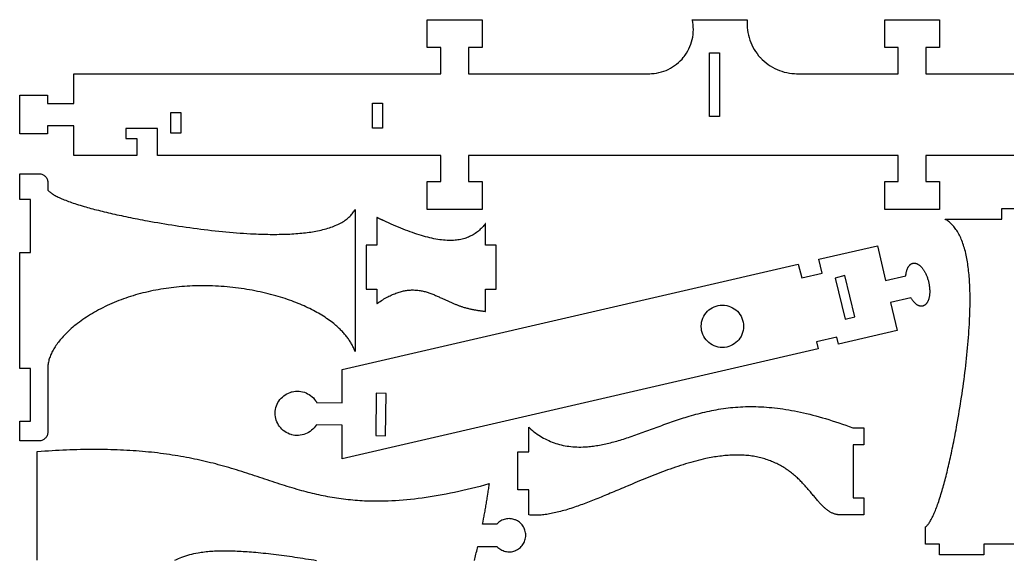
# Model space of a CAD drawing. Extents: x 0 to 297, y 0 to 198.
# Drawn here: x 0 to 183.1, y 97.8 to 198 of the extents above; entities that cross this region are included whole.
import ezdxf

# ---------------------------------------------------------------- set-up
doc = ezdxf.new("R2010")
doc.units = 0
doc.layers.get('0').update_dxf_attribs({"linetype": 'CONTINUOUS'})

msp = doc.modelspace()

# ---------------------------------------------------------------- linework, layer by layer
at = {"color": 0}
for points in [[(210.15, 172.85), (168.007, 172.85), (168.007, 168), (170.507, 168), (170.507, 162.85), (160.357, 162.85), (160.357, 168), (162.857, 168), (162.857, 172.85), (83.2043, 172.85), (83.2043, 168), (85.7043, 168), (85.7043, 162.85), (75.5543, 162.85), (75.5543, 168), (78.0543, 168), (78.0543, 172.85), (25.5486, 172.85), (25.5486, 177.85), (19.6986, 177.85), (19.6986, 176), (21.6986, 176), (21.6986, 172.85), (10, 172.85), (10, 178.35), (5.15001, 178.35), (5.15001, 176.85), (0, 176.85), (0, 184), (5.15001, 184), (5.15001, 182.5), (10, 182.5), (10, 188), (78.0543, 188), (78.0543, 192.85), (75.5543, 192.85), (75.5543, 198), (85.7043, 198), (85.7043, 192.85), (83.2043, 192.85), (83.2043, 188), (116.8, 188), (117.149, 188.014), (117.611, 188.053), (118.067, 188.117), (118.517, 188.207), (118.96, 188.322), (119.395, 188.461), (119.821, 188.624), (120.238, 188.808), (120.642, 189.018), (121.036, 189.249), (121.417, 189.501), (121.782, 189.775), (122.135, 190.071), (122.47, 190.386), (122.789, 190.721), (123.018, 190.986), (123.09, 191.076), (123.163, 191.167), (123.371, 191.449), (123.629, 191.832), (123.864, 192.229), (124.075, 192.636), (124.263, 193.054), (124.427, 193.481), (124.565, 193.915), (124.681, 194.356), (124.771, 194.803), (124.838, 195.254), (124.878, 195.708), (124.893, 196.165), (124.882, 196.625), (124.846, 197.085), (124.783, 197.543), (124.721, 197.886), (124.695, 198), (134.87, 198), (134.86, 197.879), (134.845, 197.517), (134.845, 197.036), (134.87, 196.557), (134.918, 196.082), (134.992, 195.611), (135.089, 195.146), (135.211, 194.686), (135.354, 194.233), (135.522, 193.79), (135.711, 193.354), (135.924, 192.928), (136.158, 192.514), (136.414, 192.11), (136.692, 191.719), (136.989, 191.342), (137.227, 191.067), (137.308, 190.978), (137.39, 190.889), (137.646, 190.632), (137.999, 190.304), (138.368, 189.999), (138.75, 189.711), (139.146, 189.446), (139.553, 189.201), (139.972, 188.978), (140.403, 188.776), (140.843, 188.599), (141.293, 188.442), (141.747, 188.308), (142.211, 188.199), (142.682, 188.112), (143.157, 188.05), (143.636, 188.013), (144, 188), (162.857, 188), (162.857, 192.85), (160.357, 192.85), (160.357, 198), (170.507, 198), (170.507, 198), (170.507, 192.85), (168.007, 192.85), (168.007, 188), (210.15, 188)], [(201.846, 100.813), (178.732, 100.813), (178.732, 98.8125), (170.532, 98.8125), (170.532, 100.813), (167.915, 100.813), (167.915, 103.962), (167.917, 103.962), (167.918, 103.962), (167.919, 103.966), (167.921, 103.966), (167.924, 103.967), (167.924, 103.968), (167.925, 103.968), (167.926, 103.969), (167.928, 103.971), (167.929, 103.973), (167.931, 103.973), (167.931, 103.973), (167.933, 103.974), (167.935, 103.974), (167.935, 103.977), (167.938, 103.977), (167.938, 103.979), (167.939, 103.979), (167.94, 103.98), (167.942, 103.982), (167.943, 103.983), (167.944, 103.983), (167.944, 103.984), (167.947, 103.987), (167.949, 103.987), (167.953, 103.991), (167.953, 103.991), (168.042, 104.065), (168.131, 104.148), (168.221, 104.242), (168.313, 104.346), (168.403, 104.458), (168.496, 104.58), (168.589, 104.712), (168.685, 104.854), (168.779, 105.005), (168.874, 105.167), (168.971, 105.337), (169.068, 105.517), (169.167, 105.707), (169.264, 105.906), (169.362, 106.113), (169.462, 106.332), (169.563, 106.559), (169.664, 106.797), (169.765, 107.043), (169.867, 107.299), (169.969, 107.565), (170.072, 107.841), (170.175, 108.123), (170.279, 108.418), (170.383, 108.721), (170.487, 109.033), (170.592, 109.354), (170.696, 109.687), (170.801, 110.027), (170.907, 110.377), (171.013, 110.734), (171.101, 111.046), (171.192, 111.363), (171.282, 111.687), (171.372, 112.017), (171.462, 112.352), (171.553, 112.694), (171.643, 113.043), (171.735, 113.398), (171.824, 113.758), (171.915, 114.123), (172.006, 114.495), (172.096, 114.873), (172.186, 115.254), (172.276, 115.642), (172.367, 116.034), (172.456, 116.432), (172.546, 116.835), (172.635, 117.243), (172.724, 117.656), (172.813, 118.072), (172.901, 118.493), (172.99, 118.919), (173.078, 119.348), (173.165, 119.783), (173.251, 120.222), (173.337, 120.663), (173.424, 121.112), (173.51, 121.562), (173.594, 122.016), (173.679, 122.472), (173.763, 122.932), (173.874, 123.555), (173.983, 124.181), (174.092, 124.812), (174.197, 125.447), (174.303, 126.087), (174.406, 126.729), (174.506, 127.374), (174.606, 128.024), (174.703, 128.675), (174.797, 129.328), (174.89, 129.982), (174.981, 130.638), (175.069, 131.293), (175.154, 131.951), (175.237, 132.607), (175.317, 133.263), (175.394, 133.918), (175.468, 134.572), (175.539, 135.226), (175.607, 135.877), (175.672, 136.524), (175.733, 137.17), (175.792, 137.813), (175.846, 138.452), (175.897, 139.086), (175.944, 139.717), (175.987, 140.343), (176.026, 140.964), (176.063, 141.579), (176.093, 142.189), (176.114, 142.639), (176.132, 143.083), (176.149, 143.525), (176.161, 143.962), (176.172, 144.397), (176.181, 144.826), (176.186, 145.253), (176.189, 145.674), (176.19, 146.092), (176.188, 146.504), (176.185, 146.913), (176.178, 147.317), (176.168, 147.717), (176.156, 148.111), (176.142, 148.501), (176.124, 148.886), (176.104, 149.267), (176.081, 149.642), (176.056, 150.011), (176.028, 150.376), (175.997, 150.736), (175.962, 151.09), (175.928, 151.44), (175.888, 151.783), (175.846, 152.121), (175.801, 152.453), (175.754, 152.781), (175.704, 153.1), (175.65, 153.415), (175.594, 153.725), (175.535, 154.028), (175.465, 154.364), (175.392, 154.694), (175.313, 155.017), (175.231, 155.331), (175.146, 155.638), (175.058, 155.936), (174.965, 156.228), (174.869, 156.511), (174.769, 156.788), (174.667, 157.056), (174.56, 157.317), (174.45, 157.569), (174.336, 157.815), (174.219, 158.053), (174.099, 158.283), (173.974, 158.507), (173.844, 158.721), (173.714, 158.929), (173.579, 159.129), (173.44, 159.321), (173.299, 159.506), (173.153, 159.683), (173.004, 159.853), (172.851, 160.015), (172.694, 160.169), (172.536, 160.317), (172.374, 160.456), (172.207, 160.587), (172.038, 160.711), (171.864, 160.828), (171.686, 160.943), (171.682, 160.946), (171.679, 160.947), (171.675, 160.95), (171.672, 160.953), (171.664, 160.957), (171.661, 160.96), (171.657, 160.961), (171.654, 160.964), (171.65, 160.967), (171.647, 160.968), (171.643, 160.971), (171.64, 160.974), (171.632, 160.978), (171.629, 160.981), (171.625, 160.982), (171.622, 160.985), (171.618, 160.987), (171.615, 160.989), (171.611, 160.992), (171.607, 160.994), (171.604, 160.996), (171.6, 160.999), (171.597, 161.001), (171.593, 161.003), (171.59, 161.006), (171.586, 161.008), (171.583, 161.01), (171.579, 161.013), (171.579, 161.013), (182.086, 161.013), (182.086, 163.013), (189.286, 163.013)], [(84.2894, 97.7774), (84.3633, 98.0614), (84.4354, 98.3474), (84.5064, 98.6354), (84.5774, 98.9224), (84.6483, 99.2104), (84.7174, 99.4994), (84.7874, 99.7894), (84.8564, 100.079), (84.9243, 100.371), (88.4664, 100.371), (88.5064, 100.327), (88.6324, 100.203), (88.8094, 100.049), (88.9954, 99.9104), (89.1894, 99.7885), (89.3924, 99.6794), (89.6004, 99.5883), (89.8164, 99.5114), (90.0354, 99.4524), (90.2594, 99.4094), (90.4844, 99.3814), (90.7133, 99.3714), (90.9424, 99.3785), (91.1714, 99.4024), (91.3994, 99.4435), (91.6264, 99.5024), (91.7944, 99.5574), (91.8494, 99.5794), (91.9033, 99.6004), (92.0664, 99.6724), (92.2733, 99.7824), (92.4694, 99.9064), (92.6554, 100.042), (92.8283, 100.192), (92.9894, 100.353), (93.1383, 100.527), (93.2733, 100.709), (93.3954, 100.902), (93.5024, 101.102), (93.5944, 101.311), (93.6704, 101.527), (93.7314, 101.749), (93.7764, 101.977), (93.8024, 102.21), (93.8104, 102.386), (93.8104, 102.504), (93.8024, 102.682), (93.7764, 102.914), (93.7314, 103.142), (93.6704, 103.364), (93.5944, 103.581), (93.5024, 103.789), (93.3954, 103.99), (93.2733, 104.182), (93.1383, 104.365), (92.9894, 104.538), (92.8283, 104.699), (92.6554, 104.849), (92.4694, 104.986), (92.2733, 105.11), (92.0664, 105.218), (91.9033, 105.29), (91.8494, 105.313), (91.7944, 105.334), (91.6264, 105.389), (91.3994, 105.449), (91.1714, 105.49), (90.9424, 105.514), (90.7133, 105.521), (90.4844, 105.51), (90.2594, 105.483), (90.0354, 105.44), (89.8164, 105.379), (89.6004, 105.304), (89.3924, 105.211), (89.1894, 105.104), (88.9954, 104.981), (88.8094, 104.842), (88.6324, 104.689), (88.5064, 104.564), (88.4664, 104.521), (85.8144, 104.521), (85.8604, 104.758), (85.9074, 104.996), (85.9994, 105.474), (86.0444, 105.714), (86.0894, 105.954), (86.1344, 106.195), (86.1783, 106.436), (86.2214, 106.678), (86.2644, 106.92), (86.3074, 107.163), (86.3504, 107.406), (86.3943, 107.649), (86.4354, 107.893), (86.5193, 108.383), (86.5594, 108.628), (86.6004, 108.875), (86.6414, 109.121), (86.6804, 109.368), (86.7204, 109.615), (86.7983, 110.113), (86.8374, 110.361), (86.8744, 110.611), (86.9135, 110.861), (86.9504, 111.111), (86.9874, 111.363), (87.0243, 111.614), (87.0604, 111.867), (87.0774, 111.981), (87.0624, 111.977), (87.0594, 111.975), (87.0324, 111.968), (87.0283, 111.968), (86.9733, 111.952), (86.9704, 111.95), (86.9624, 111.949), (86.1464, 111.724), (85.3383, 111.508), (84.5344, 111.299), (83.7374, 111.099), (82.9454, 110.907), (82.1594, 110.724), (81.3783, 110.547), (80.6054, 110.381), (79.8354, 110.221), (79.0733, 110.07), (78.3164, 109.927), (77.5644, 109.792), (76.8204, 109.664), (76.0804, 109.546), (75.3464, 109.435), (74.6193, 109.332), (73.8964, 109.239), (73.1803, 109.153), (72.4693, 109.074), (71.7644, 109.004), (71.0643, 108.942), (70.3714, 108.889), (69.6843, 108.843), (69.0014, 108.806), (68.3244, 108.777), (67.6533, 108.756), (66.9893, 108.742), (66.3304, 108.738), (65.6764, 108.74), (65.0283, 108.753), (64.3854, 108.771), (63.9374, 108.789), (63.4924, 108.811), (63.0493, 108.839), (62.6094, 108.868), (62.1714, 108.903), (61.7354, 108.94), (61.3033, 108.982), (60.8733, 109.027), (60.4454, 109.075), (60.0193, 109.128), (59.5953, 109.184), (59.1743, 109.242), (58.7553, 109.304), (58.3383, 109.37), (57.9233, 109.439), (57.5093, 109.511), (57.0983, 109.586), (56.6883, 109.664), (56.2803, 109.745), (55.8743, 109.828), (55.4693, 109.915), (55.0664, 110.004), (54.6643, 110.096), (54.2643, 110.192), (53.8664, 110.289), (53.4693, 110.389), (53.0733, 110.492), (52.6774, 110.596), (52.2843, 110.703), (51.8914, 110.813), (51.4264, 110.946), (50.9624, 111.082), (50.4983, 111.22), (50.0364, 111.36), (49.5743, 111.503), (49.1124, 111.647), (48.6503, 111.793), (48.1893, 111.942), (47.7274, 112.093), (47.2664, 112.242), (46.8043, 112.395), (46.3413, 112.547), (45.8783, 112.7), (45.4133, 112.856), (44.9483, 113.01), (44.4824, 113.165), (44.0153, 113.321), (43.5453, 113.475), (43.0753, 113.631), (42.6024, 113.785), (42.1283, 113.939), (41.6512, 114.093), (41.1733, 114.245), (40.6924, 114.396), (40.2083, 114.546), (39.7224, 114.695), (39.2333, 114.843), (38.7403, 114.986), (38.2453, 115.131), (37.7463, 115.271), (37.2783, 115.403), (36.8063, 115.528), (36.3324, 115.654), (35.8543, 115.778), (35.3733, 115.897), (34.8883, 116.017), (34.4003, 116.133), (33.9093, 116.246), (33.4143, 116.357), (32.9162, 116.465), (32.4143, 116.571), (31.9093, 116.675), (31.4003, 116.775), (30.8883, 116.874), (30.3712, 116.968), (29.8524, 117.061), (29.3283, 117.15), (28.8014, 117.238), (28.2693, 117.321), (27.7343, 117.403), (27.1953, 117.479), (26.6522, 117.553), (26.1053, 117.625), (25.5553, 117.693), (25.0003, 117.758), (24.4403, 117.818), (23.8772, 117.877), (23.3103, 117.932), (22.7383, 117.982), (22.1622, 118.031), (21.5903, 118.074), (21.0143, 118.114), (20.4343, 118.153), (19.8493, 118.185), (19.2613, 118.215), (18.6693, 118.243), (18.0733, 118.267), (17.4722, 118.288), (16.8683, 118.304), (16.2603, 118.318), (15.6474, 118.329), (15.0313, 118.336), (14.4112, 118.34), (13.7863, 118.343), (13.1583, 118.339), (12.5263, 118.334), (11.8898, 118.324), (11.2497, 118.311), (10.6054, 118.296), (9.95725, 118.278), (9.30507, 118.254), (8.64899, 118.229), (7.98887, 118.2), (7.32476, 118.168), (6.65674, 118.133), (5.98475, 118.095), (5.30886, 118.052), (4.62896, 118.008), (3.94504, 117.959), (3.25743, 117.906), (3.18815, 117.9), (3.18815, 97.7964)], [(28.7653, 97.8064), (29.0813, 97.9674), (29.4043, 98.1204), (29.7353, 98.2654), (30.0743, 98.4024), (30.4203, 98.5294), (30.7753, 98.6504), (31.1374, 98.7633), (31.5074, 98.8674), (31.8863, 98.9644), (32.2743, 99.0533), (32.6703, 99.1354), (33.0743, 99.2094), (33.3593, 99.2564), (33.6483, 99.2994), (33.9413, 99.3394), (34.2393, 99.3774), (34.5412, 99.4104), (34.8474, 99.4394), (35.1572, 99.4674), (35.4712, 99.4904), (35.7903, 99.5114), (36.1133, 99.5294), (36.4393, 99.5454), (36.7703, 99.5564), (37.1053, 99.5654), (37.4433, 99.5714), (37.7853, 99.5744), (38.1312, 99.5754), (38.4814, 99.5724), (38.8343, 99.5685), (39.1913, 99.5614), (39.5524, 99.5504), (39.9164, 99.5385), (40.2843, 99.5244), (40.6553, 99.5064), (41.0293, 99.4864), (41.4074, 99.4644), (41.7883, 99.4404), (42.1733, 99.4135), (42.5612, 99.3854), (42.9524, 99.3535), (43.3462, 99.3214), (43.7433, 99.2864), (44.2064, 99.2433), (44.6724, 99.1974), (45.1424, 99.1494), (45.6164, 99.0994), (46.0924, 99.0464), (46.5724, 98.9924), (47.0553, 98.9354), (47.5403, 98.8754), (48.0283, 98.8144), (48.5183, 98.7504), (49.0103, 98.6854), (49.5053, 98.6183), (50.0014, 98.5494), (50.4983, 98.4794), (50.9974, 98.4074), (51.4983, 98.3344), (51.9993, 98.2585), (52.5014, 98.1814), (53.0053, 98.1035), (53.5074, 98.0244), (54.0124, 97.9435), (54.5164, 97.8614), (55.0203, 97.7794)]]:
    msp.add_lwpolyline(points, dxfattribs=at)
for points in [[(127.863, 191.894), (129.714, 191.894), (129.714, 180.044), (127.863, 180.044), (127.863, 191.894)], [(65.4153, 182.526), (67.2653, 182.526), (67.2653, 177.874), (65.4153, 177.874), (65.4153, 182.526)], [(28.0168, 180.824), (29.8672, 180.824), (29.8672, 176.974), (28.0168, 176.974), (28.0168, 180.824)], [(62.1939, 136.513), (62.1875, 136.528), (62.1811, 136.542), (62.1747, 136.556), (62.1683, 136.571), (62.1619, 136.585), (62.1556, 136.599), (62.149, 136.614), (62.1426, 136.628), (62.1363, 136.643), (62.1236, 136.671), (62.1172, 136.686), (62.1108, 136.7), (62.1044, 136.715), (62.0915, 136.743), (62.0854, 136.758), (62.079, 136.772), (62.0726, 136.787), (62.0597, 136.815), (62.0533, 136.83), (62.0469, 136.844), (62.0407, 136.858), (62.0343, 136.873), (62.0279, 136.887), (62.0215, 136.902), (62.0151, 136.916), (62.0087, 136.93), (61.9347, 137.093), (61.8576, 137.256), (61.7776, 137.417), (61.6944, 137.578), (61.6083, 137.738), (61.5192, 137.897), (61.4269, 138.055), (61.3317, 138.213), (61.2333, 138.37), (61.1319, 138.525), (61.0275, 138.68), (60.92, 138.835), (60.8094, 138.989), (60.6958, 139.14), (60.579, 139.293), (60.4593, 139.443), (60.3362, 139.594), (60.2106, 139.743), (60.0815, 139.892), (59.9494, 140.039), (59.8143, 140.186), (59.6761, 140.332), (59.5347, 140.478), (59.3904, 140.622), (59.2429, 140.765), (59.0922, 140.908), (58.9386, 141.05), (58.7818, 141.19), (58.6218, 141.331), (58.4589, 141.471), (58.2154, 141.672), (57.965, 141.872), (57.7079, 142.071), (57.444, 142.267), (57.1736, 142.461), (56.8965, 142.654), (56.6129, 142.844), (56.3226, 143.032), (56.0258, 143.219), (55.7225, 143.403), (55.4126, 143.585), (55.0965, 143.765), (54.774, 143.943), (54.4451, 144.118), (54.11, 144.292), (53.7686, 144.462), (53.4208, 144.631), (53.0669, 144.796), (52.7069, 144.96), (52.3411, 145.119), (51.9688, 145.278), (51.5907, 145.433), (51.2065, 145.586), (50.8165, 145.736), (50.4204, 145.883), (50.0186, 146.028), (49.6108, 146.169), (49.1972, 146.307), (48.7781, 146.443), (48.3529, 146.575), (47.9036, 146.71), (47.4483, 146.842), (46.9869, 146.969), (46.5203, 147.093), (46.0482, 147.212), (45.5707, 147.329), (45.0882, 147.44), (44.6007, 147.549), (44.1086, 147.651), (43.6118, 147.751), (43.1108, 147.846), (42.6054, 147.936), (42.0962, 148.022), (41.5832, 148.103), (41.0663, 148.178), (40.5458, 148.25), (40.0222, 148.315), (39.4954, 148.376), (38.9658, 148.433), (38.4333, 148.483), (37.8982, 148.529), (37.3604, 148.568), (36.8207, 148.603), (36.2785, 148.632), (35.7346, 148.654), (35.189, 148.671), (34.6418, 148.683), (34.0932, 148.688), (33.5436, 148.688), (32.9926, 148.679), (32.5032, 148.668), (32.0136, 148.651), (31.5236, 148.629), (31.0335, 148.603), (30.5436, 148.569), (30.0538, 148.533), (29.5644, 148.49), (29.0757, 148.443), (28.5878, 148.39), (28.1007, 148.332), (27.6146, 148.269), (27.13, 148.201), (26.6464, 148.128), (26.1644, 148.05), (25.6843, 147.967), (25.2058, 147.878), (24.7294, 147.785), (24.2551, 147.686), (23.7832, 147.582), (23.3139, 147.472), (22.8471, 147.358), (22.3832, 147.24), (21.9221, 147.115), (21.464, 146.986), (21.0094, 146.851), (20.5582, 146.712), (20.1106, 146.568), (19.6667, 146.418), (19.2267, 146.264), (18.7908, 146.104), (18.3511, 145.936), (17.9161, 145.764), (17.486, 145.586), (17.0607, 145.404), (16.6407, 145.217), (16.2257, 145.025), (15.8161, 144.829), (15.4121, 144.629), (15.0139, 144.426), (14.6212, 144.218), (14.2349, 144.007), (13.8544, 143.792), (13.4804, 143.574), (13.1128, 143.351), (12.7517, 143.126), (12.3974, 142.899), (12.0499, 142.668), (11.7094, 142.435), (11.3762, 142.2), (11.0503, 141.961), (10.7317, 141.721), (10.4208, 141.479), (10.1178, 141.235), (9.8226, 140.989), (9.53543, 140.74), (9.25651, 140.492), (8.986, 140.24), (8.7239, 139.989), (8.47043, 139.736), (8.22601, 139.483), (8.0319, 139.274), (7.84403, 139.065), (7.66243, 138.857), (7.48682, 138.648), (7.31749, 138.439), (7.1544, 138.23), (6.99783, 138.022), (6.84739, 137.813), (6.70324, 137.605), (6.5656, 137.397), (6.43431, 137.189), (6.3094, 136.982), (6.19114, 136.776), (6.07932, 136.569), (5.9739, 136.364), (5.87532, 136.159), (5.7831, 135.954), (5.69749, 135.751), (5.61871, 135.548), (5.5465, 135.346), (5.48112, 135.145), (5.42253, 134.945), (5.37061, 134.746), (5.32563, 134.548), (5.28722, 134.352), (5.25603, 134.156), (5.2315, 133.962), (5.21403, 133.768), (5.2035, 133.577), (5.20003, 133.386), (5.20003, 121.502), (5.19174, 121.38), (5.16743, 121.221), (5.1281, 121.068), (5.07422, 120.921), (5.00678, 120.781), (4.92671, 120.649), (4.83458, 120.526), (4.73139, 120.412), (4.61762, 120.309), (4.49463, 120.217), (4.36263, 120.136), (4.22282, 120.069), (4.07568, 120.015), (3.92242, 119.976), (3.76361, 119.952), (3.64079, 119.943), (0, 119.943), (0, 123.564), (2, 123.564), (2, 133.364), (0, 133.364), (0, 154.876), (2, 154.876), (2, 164.676), (0, 164.676), (0, 169.454), (3.64079, 169.454), (3.76361, 169.446), (3.92242, 169.421), (4.07568, 169.382), (4.22282, 169.328), (4.36263, 169.261), (4.49463, 169.181), (4.61762, 169.089), (4.73139, 168.985), (4.83458, 168.872), (4.92671, 168.749), (5.00678, 168.617), (5.07422, 168.476), (5.1281, 168.329), (5.16743, 168.176), (5.19174, 168.018), (5.20003, 167.894), (5.20003, 166.429), (5.2761, 166.342), (5.36182, 166.253), (5.45708, 166.164), (5.56168, 166.074), (5.67583, 165.982), (5.79932, 165.89), (5.9324, 165.797), (6.07471, 165.704), (6.22651, 165.61), (6.38781, 165.515), (6.55832, 165.419), (6.73833, 165.322), (6.92763, 165.226), (7.12619, 165.128), (7.33431, 165.031), (7.55149, 164.932), (7.77821, 164.832), (8.014, 164.732), (8.25922, 164.632), (8.51361, 164.532), (8.77724, 164.431), (9.05013, 164.328), (9.33219, 164.226), (9.62354, 164.124), (9.92393, 164.021), (10.2336, 163.918), (10.5524, 163.814), (10.8804, 163.71), (11.2175, 163.607), (11.5636, 163.501), (11.919, 163.397), (12.2297, 163.307), (12.5472, 163.218), (12.8708, 163.128), (13.2008, 163.038), (13.5372, 162.947), (13.8796, 162.857), (14.2282, 162.767), (14.5825, 162.675), (14.9426, 162.585), (15.3086, 162.494), (15.6801, 162.404), (16.0571, 162.314), (16.4394, 162.224), (16.8272, 162.133), (17.22, 162.043), (17.6179, 161.953), (18.0208, 161.864), (18.4286, 161.774), (18.8408, 161.685), (19.2579, 161.596), (19.6796, 161.507), (20.1057, 161.419), (20.536, 161.332), (20.9704, 161.244), (21.409, 161.157), (21.8517, 161.071), (22.2982, 160.985), (22.7485, 160.9), (23.2024, 160.814), (23.66, 160.731), (24.2926, 160.615), (24.9311, 160.503), (25.5749, 160.39), (26.2232, 160.281), (26.876, 160.172), (27.5325, 160.065), (28.1926, 159.96), (28.8558, 159.857), (29.5218, 159.757), (30.19, 159.658), (30.8597, 159.563), (31.531, 159.468), (32.2033, 159.378), (32.8764, 159.289), (33.5493, 159.203), (34.2219, 159.119), (34.894, 159.04), (35.565, 158.962), (36.2344, 158.889), (36.9018, 158.818), (37.5669, 158.751), (38.2293, 158.688), (38.8883, 158.628), (39.5439, 158.571), (40.1951, 158.518), (40.8422, 158.469), (41.4843, 158.425), (42.121, 158.383), (42.7522, 158.347), (43.3769, 158.315), (43.8261, 158.294), (44.2715, 158.276), (44.7133, 158.261), (45.1511, 158.249), (45.585, 158.237), (46.0146, 158.229), (46.4404, 158.224), (46.8619, 158.219), (47.2793, 158.219), (47.6922, 158.221), (48.1007, 158.225), (48.5047, 158.232), (48.904, 158.242), (49.2989, 158.253), (49.6889, 158.268), (50.074, 158.285), (50.4542, 158.306), (50.8293, 158.328), (51.1994, 158.353), (51.5644, 158.381), (51.9243, 158.413), (52.2786, 158.446), (52.6276, 158.482), (52.9711, 158.521), (53.309, 158.563), (53.6411, 158.607), (53.9679, 158.654), (54.2886, 158.706), (54.6035, 158.758), (54.9122, 158.814), (55.215, 158.874), (55.5524, 158.944), (55.8819, 159.018), (56.2037, 159.096), (56.5182, 159.178), (56.8247, 159.263), (57.1239, 159.351), (57.4151, 159.443), (57.699, 159.539), (57.9751, 159.639), (58.2433, 159.742), (58.5043, 159.849), (58.7576, 159.958), (59.0032, 160.072), (59.2413, 160.19), (59.4715, 160.311), (59.6943, 160.436), (59.9094, 160.564), (60.1169, 160.694), (60.3169, 160.831), (60.5093, 160.968), (60.6942, 161.111), (60.8713, 161.256), (61.041, 161.406), (61.2031, 161.557), (61.3575, 161.714), (61.5043, 161.872), (61.6436, 162.036), (61.7754, 162.201), (61.8994, 162.372), (62.0162, 162.544), (62.1311, 162.722), (62.1335, 162.726), (62.1358, 162.731), (62.1381, 162.733), (62.1404, 162.737), (62.1426, 162.74), (62.145, 162.744), (62.1472, 162.747), (62.1494, 162.751), (62.1519, 162.756), (62.154, 162.758), (62.1565, 162.763), (62.1588, 162.765), (62.1611, 162.769), (62.1633, 162.772), (62.1657, 162.776), (62.1679, 162.781), (62.1701, 162.783), (62.1726, 162.788), (62.1772, 162.794), (62.1794, 162.797), (62.1818, 162.801), (62.184, 162.806), (62.1864, 162.808), (62.1887, 162.813), (62.1933, 162.819), (62.1954, 162.822), (62.1979, 162.826), (62.2001, 162.829), (62.2001, 136.499), (62.1939, 136.513)], [(66.2001, 161.358), (66.2001, 156.232), (64.2001, 156.232), (64.2001, 148.082), (66.2001, 148.082), (66.2001, 145.4), (66.2051, 145.403), (66.2242, 145.415), (66.2282, 145.418), (66.2432, 145.429), (66.2482, 145.432), (66.2672, 145.444), (66.2701, 145.447), (66.2742, 145.45), (66.2782, 145.453), (66.2872, 145.458), (66.2892, 145.461), (66.3103, 145.474), (66.3132, 145.476), (66.3212, 145.482), (66.5672, 145.646), (66.8103, 145.804), (67.0501, 145.956), (67.2892, 146.101), (67.5242, 146.24), (67.7572, 146.374), (67.9882, 146.5), (68.2162, 146.621), (68.4413, 146.736), (68.6632, 146.844), (68.8842, 146.947), (69.1022, 147.046), (69.3172, 147.138), (69.5313, 147.224), (69.7422, 147.304), (69.9501, 147.379), (70.1572, 147.45), (70.3622, 147.515), (70.5642, 147.575), (70.7642, 147.629), (70.9622, 147.679), (71.1572, 147.724), (71.3501, 147.763), (71.5422, 147.797), (71.7322, 147.828), (71.9201, 147.853), (72.1051, 147.874), (72.2882, 147.89), (72.4703, 147.903), (72.6492, 147.91), (72.8272, 147.914), (73.0322, 147.913), (73.2351, 147.906), (73.4372, 147.894), (73.6351, 147.879), (73.8322, 147.858), (74.0272, 147.833), (74.2203, 147.804), (74.4122, 147.771), (74.6001, 147.733), (74.7882, 147.693), (74.9732, 147.649), (75.1572, 147.601), (75.3392, 147.55), (75.5203, 147.496), (75.6992, 147.44), (75.8753, 147.381), (76.0522, 147.319), (76.2272, 147.256), (76.4003, 147.19), (76.5732, 147.122), (76.7432, 147.053), (76.9132, 146.982), (77.0822, 146.911), (77.2503, 146.837), (77.4172, 146.764), (77.5822, 146.689), (77.7482, 146.614), (77.9122, 146.538), (78.0751, 146.462), (78.2382, 146.386), (78.3782, 146.321), (78.5192, 146.256), (78.6592, 146.19), (78.7982, 146.126), (78.9372, 146.063), (79.0751, 145.999), (79.2132, 145.936), (79.3501, 145.874), (79.4882, 145.813), (79.6243, 145.751), (79.7601, 145.692), (79.8953, 145.632), (80.0303, 145.574), (80.1642, 145.515), (80.2982, 145.458), (80.4312, 145.403), (80.5643, 145.347), (80.6962, 145.293), (80.8282, 145.24), (80.9592, 145.189), (81.0893, 145.138), (81.2182, 145.089), (81.3482, 145.04), (81.4772, 144.993), (81.6051, 144.947), (81.7322, 144.903), (81.8592, 144.86), (81.9853, 144.818), (82.1122, 144.778), (82.2372, 144.739), (82.4003, 144.69), (82.5643, 144.643), (82.7272, 144.597), (82.8872, 144.554), (83.0453, 144.514), (83.2022, 144.475), (83.3562, 144.438), (83.5101, 144.401), (83.6603, 144.368), (83.8103, 144.336), (83.9563, 144.306), (84.1022, 144.278), (84.2432, 144.25), (84.3842, 144.224), (84.5232, 144.2), (84.6572, 144.176), (84.7913, 144.154), (84.9213, 144.135), (85.0492, 144.115), (85.1742, 144.096), (85.2963, 144.079), (85.4172, 144.063), (85.5342, 144.046), (85.6482, 144.032), (85.7592, 144.017), (85.8663, 144.004), (85.9713, 143.992), (86.0732, 143.979), (86.1713, 143.967), (86.2662, 143.956), (86.2692, 143.956), (86.2712, 143.954), (86.2782, 143.954), (86.2813, 143.954), (86.2842, 143.954), (86.2872, 143.953), (86.2892, 143.953), (86.2922, 143.953), (86.2953, 143.953), (86.2982, 143.951), (86.3003, 143.951), (86.3032, 143.951), (86.3093, 143.95), (86.3122, 143.95), (86.3143, 143.95), (86.3172, 143.95), (86.3201, 143.949), (86.3232, 143.949), (86.3253, 143.949), (86.3282, 143.949), (86.3313, 143.947), (86.3343, 143.947), (86.3372, 143.947), (86.3393, 143.947), (86.3422, 143.946), (86.3453, 143.946), (86.3482, 143.946), (86.3501, 143.946), (86.3501, 148.082), (88.3501, 148.082), (88.3501, 156.232), (86.3501, 156.232), (86.3501, 160.251), (86.3463, 160.246), (86.3412, 160.239), (86.3372, 160.233), (86.3322, 160.228), (86.3282, 160.222), (86.3242, 160.217), (86.3182, 160.211), (86.3143, 160.206), (86.3103, 160.199), (86.3062, 160.193), (86.3003, 160.188), (86.2922, 160.176), (86.2882, 160.171), (86.2842, 160.164), (86.2782, 160.158), (86.2743, 160.153), (86.2703, 160.147), (86.2662, 160.142), (86.2603, 160.136), (86.2563, 160.129), (86.2522, 160.124), (86.2482, 160.118), (86.2432, 160.112), (86.2382, 160.107), (86.2342, 160.101), (86.2303, 160.096), (86.2251, 160.089), (86.2203, 160.083), (86.2162, 160.078), (86.0593, 159.882), (85.8993, 159.692), (85.7342, 159.508), (85.5643, 159.332), (85.3912, 159.161), (85.2132, 158.996), (85.0313, 158.839), (84.8453, 158.688), (84.6553, 158.543), (84.4592, 158.404), (84.2592, 158.274), (84.0553, 158.149), (83.8463, 158.031), (83.6322, 157.919), (83.4142, 157.814), (83.1922, 157.717), (82.9643, 157.626), (82.7322, 157.543), (82.4953, 157.465), (82.2532, 157.396), (82.0072, 157.333), (81.7553, 157.278), (81.4993, 157.229), (81.2382, 157.188), (80.9713, 157.154), (80.7001, 157.126), (80.4242, 157.107), (80.1422, 157.094), (79.8562, 157.09), (79.5643, 157.093), (79.2372, 157.104), (78.9022, 157.124), (78.5632, 157.153), (78.2172, 157.19), (77.8663, 157.236), (77.5072, 157.289), (77.1453, 157.351), (76.7772, 157.421), (76.4032, 157.499), (76.0242, 157.585), (75.6392, 157.678), (75.2503, 157.779), (74.8562, 157.888), (74.4563, 158.003), (74.0522, 158.125), (73.6422, 158.256), (73.2282, 158.393), (72.8092, 158.536), (72.3851, 158.688), (71.9563, 158.844), (71.5242, 159.008), (71.0872, 159.179), (70.6451, 159.357), (70.1992, 159.54), (69.7492, 159.729), (69.2951, 159.924), (68.8382, 160.125), (68.3753, 160.332), (67.9103, 160.546), (67.4392, 160.764), (67.4032, 160.781), (67.3663, 160.799), (67.3282, 160.817), (67.2911, 160.833), (67.2162, 160.869), (67.1782, 160.888), (67.1412, 160.906), (67.0663, 160.94), (67.0282, 160.958), (66.9522, 160.994), (66.9142, 161.013), (66.8772, 161.031), (66.8392, 161.049), (66.8022, 161.067), (66.7251, 161.103), (66.6882, 161.121), (66.6122, 161.158), (66.5742, 161.176), (66.5372, 161.194), (66.4982, 161.212), (66.4601, 161.232), (66.3842, 161.268), (66.3463, 161.288), (66.3092, 161.306), (66.3051, 161.307), (66.3001, 161.31), (66.2982, 161.311), (66.2942, 161.313), (66.2911, 161.314), (66.2872, 161.317), (66.2822, 161.318), (66.2751, 161.321), (66.2732, 161.324), (66.2692, 161.325), (66.2642, 161.326), (66.2622, 161.328), (66.2572, 161.331), (66.2553, 161.332), (66.2503, 161.333), (66.2482, 161.336), (66.2392, 161.339), (66.2372, 161.34), (66.2322, 161.343), (66.2301, 161.344), (66.2251, 161.346), (66.2213, 161.347), (66.2182, 161.35), (66.2142, 161.351), (66.2122, 161.353), (66.2072, 161.354), (66.2032, 161.357), (66.2001, 161.358)], [(165.218, 146.468), (161.449, 145.597), (162.654, 140.372), (151.792, 137.862), (151.485, 139.192), (147.732, 138.326), (148.039, 136.995), (59.7793, 116.596), (59.7793, 122.856), (54.9844, 122.923), (54.9397, 122.849), (54.7937, 122.635), (54.5825, 122.368), (54.3524, 122.122), (54.1047, 121.897), (53.8411, 121.694), (53.5633, 121.514), (53.2726, 121.358), (52.9708, 121.225), (52.6594, 121.117), (52.3399, 121.034), (52.0138, 120.977), (51.6828, 120.946), (51.3482, 120.943), (51.0119, 120.966), (50.6754, 121.019), (50.4229, 121.076), (50.3401, 121.1), (50.2572, 121.123), (50.0126, 121.208), (49.6994, 121.342), (49.4015, 121.5), (49.1197, 121.68), (48.8551, 121.881), (48.6086, 122.102), (48.3814, 122.342), (48.1743, 122.598), (47.9886, 122.871), (47.8249, 123.157), (47.6844, 123.457), (47.5681, 123.769), (47.4769, 124.09), (47.4121, 124.421), (47.3743, 124.76), (47.3636, 125.018), (47.3649, 125.105), (47.366, 125.191), (47.384, 125.449), (47.4313, 125.786), (47.5054, 126.115), (47.6054, 126.434), (47.7304, 126.743), (47.8792, 127.038), (48.0508, 127.32), (48.2443, 127.587), (48.4585, 127.838), (48.6924, 128.071), (48.9449, 128.285), (49.215, 128.479), (49.5018, 128.651), (49.804, 128.8), (50.1208, 128.925), (50.3676, 129.003), (50.4511, 129.025), (50.5346, 129.046), (50.7886, 129.096), (51.1265, 129.139), (51.4633, 129.154), (51.7975, 129.141), (52.1276, 129.101), (52.4519, 129.034), (52.769, 128.943), (53.0774, 128.826), (53.3753, 128.685), (53.6615, 128.52), (53.9342, 128.332), (54.1919, 128.122), (54.4332, 127.891), (54.6564, 127.638), (54.86, 127.365), (55, 127.147), (55.0425, 127.072), (59.7793, 127.006), (59.7793, 133.172), (144.336, 152.715), (144.969, 150.157), (148.75, 151.031), (148.158, 153.599), (159.021, 156.108), (160.514, 149.642), (164.285, 150.511), (164.286, 150.535), (164.288, 150.557), (164.289, 150.579), (164.292, 150.603), (164.292, 150.625), (164.294, 150.647), (164.296, 150.669), (164.3, 150.692), (164.301, 150.715), (164.303, 150.737), (164.306, 150.758), (164.308, 150.781), (164.31, 150.803), (164.314, 150.825), (164.317, 150.847), (164.319, 150.868), (164.321, 150.89), (164.325, 150.913), (164.328, 150.933), (164.332, 150.956), (164.335, 150.976), (164.337, 150.997), (164.342, 151.019), (164.344, 151.04), (164.347, 151.061), (164.351, 151.082), (164.356, 151.103), (164.36, 151.124), (164.364, 151.144), (164.367, 151.165), (164.389, 151.267), (164.411, 151.365), (164.436, 151.462), (164.464, 151.557), (164.494, 151.649), (164.526, 151.737), (164.56, 151.824), (164.596, 151.906), (164.633, 151.986), (164.674, 152.064), (164.714, 152.139), (164.758, 152.21), (164.803, 152.278), (164.85, 152.343), (164.899, 152.404), (164.949, 152.462), (165, 152.518), (165.053, 152.569), (165.108, 152.617), (165.164, 152.661), (165.221, 152.701), (165.281, 152.739), (165.34, 152.771), (165.401, 152.8), (165.464, 152.826), (165.528, 152.847), (165.592, 152.864), (165.657, 152.876), (165.724, 152.885), (165.792, 152.89), (165.86, 152.889), (165.933, 152.885), (166.007, 152.875), (166.079, 152.861), (166.153, 152.843), (166.228, 152.819), (166.301, 152.792), (166.375, 152.76), (166.45, 152.724), (166.522, 152.683), (166.596, 152.639), (166.669, 152.59), (166.742, 152.539), (166.815, 152.482), (166.888, 152.422), (166.96, 152.358), (167.032, 152.292), (167.101, 152.221), (167.171, 152.146), (167.24, 152.068), (167.308, 151.987), (167.376, 151.903), (167.442, 151.817), (167.507, 151.725), (167.572, 151.632), (167.635, 151.536), (167.696, 151.436), (167.757, 151.335), (167.817, 151.231), (167.874, 151.124), (167.931, 151.014), (167.994, 150.881), (168.057, 150.744), (168.115, 150.607), (168.172, 150.465), (168.226, 150.322), (168.278, 150.176), (168.326, 150.029), (168.371, 149.881), (168.414, 149.731), (168.456, 149.579), (168.492, 149.426), (168.528, 149.272), (168.558, 149.119), (168.587, 148.965), (168.614, 148.81), (168.636, 148.656), (168.657, 148.503), (168.672, 148.349), (168.686, 148.196), (168.696, 148.044), (168.704, 147.894), (168.708, 147.746), (168.71, 147.597), (168.707, 147.453), (168.701, 147.31), (168.692, 147.168), (168.681, 147.029), (168.664, 146.894), (168.646, 146.761), (168.622, 146.632), (168.597, 146.506), (168.575, 146.411), (168.55, 146.319), (168.524, 146.229), (168.496, 146.142), (168.465, 146.057), (168.433, 145.974), (168.4, 145.894), (168.364, 145.817), (168.326, 145.742), (168.288, 145.669), (168.246, 145.6), (168.204, 145.535), (168.16, 145.471), (168.114, 145.41), (168.067, 145.353), (168.019, 145.299), (167.969, 145.247), (167.917, 145.199), (167.865, 145.154), (167.811, 145.112), (167.757, 145.075), (167.7, 145.04), (167.642, 145.01), (167.585, 144.982), (167.525, 144.958), (167.464, 144.938), (167.403, 144.921), (167.339, 144.908), (167.275, 144.9), (167.211, 144.894), (167.146, 144.893), (167.079, 144.897), (167.013, 144.904), (166.946, 144.914), (166.878, 144.929), (166.81, 144.947), (166.742, 144.969), (166.675, 144.996), (166.607, 145.025), (166.539, 145.058), (166.472, 145.094), (166.404, 145.135), (166.337, 145.178), (166.271, 145.224), (166.203, 145.274), (166.138, 145.326), (166.071, 145.383), (166.006, 145.442), (165.94, 145.504), (165.876, 145.569), (165.813, 145.638), (165.749, 145.708), (165.686, 145.783), (165.624, 145.86), (165.564, 145.939), (165.503, 146.021), (165.444, 146.106), (165.386, 146.192), (165.329, 146.282), (165.274, 146.374), (165.218, 146.468)], [(151.158, 150.129), (153.046, 142.51), (154.842, 142.956), (152.953, 150.575), (151.158, 150.129)], [(126.349, 141.176), (126.349, 141.276), (126.369, 141.578), (126.428, 141.968), (126.525, 142.344), (126.657, 142.704), (126.822, 143.047), (127.019, 143.371), (127.245, 143.674), (127.498, 143.953), (127.777, 144.206), (128.079, 144.432), (128.403, 144.628), (128.746, 144.793), (129.107, 144.925), (129.483, 145.022), (129.873, 145.082), (130.173, 145.101), (130.374, 145.101), (130.675, 145.082), (131.065, 145.022), (131.441, 144.925), (131.802, 144.793), (132.145, 144.628), (132.468, 144.432), (132.77, 144.206), (133.049, 143.953), (133.303, 143.674), (133.528, 143.371), (133.725, 143.047), (133.89, 142.704), (134.022, 142.344), (134.119, 141.968), (134.179, 141.578), (134.199, 141.276), (134.199, 141.076), (134.179, 140.775), (134.119, 140.386), (134.022, 140.01), (133.89, 139.649), (133.725, 139.306), (133.528, 138.982), (133.303, 138.68), (133.049, 138.401), (132.77, 138.148), (132.468, 137.922), (132.145, 137.725), (131.802, 137.56), (131.441, 137.428), (131.065, 137.331), (130.675, 137.272), (130.374, 137.252), (130.173, 137.252), (129.873, 137.272), (129.483, 137.331), (129.107, 137.428), (128.746, 137.56), (128.403, 137.725), (128.079, 137.922), (127.777, 138.148), (127.498, 138.401), (127.245, 138.68), (127.019, 138.982), (126.822, 139.306), (126.657, 139.649), (126.525, 140.01), (126.428, 140.386), (126.369, 140.775), (126.349, 141.076), (126.349, 141.176)], [(67.949, 128.742), (66.0992, 128.768), (65.9892, 120.918), (67.839, 120.892), (67.949, 128.742)], [(152.404, 106.22), (152.372, 106.219), (152.342, 106.217), (152.31, 106.217), (152.278, 106.216), (152.153, 106.216), (152.121, 106.217), (152.089, 106.217), (152.06, 106.219), (152.028, 106.22), (151.996, 106.221), (151.967, 106.223), (151.935, 106.225), (151.903, 106.227), (151.872, 106.23), (151.842, 106.232), (151.811, 106.235), (151.781, 106.239), (151.75, 106.242), (151.719, 106.246), (151.689, 106.251), (151.66, 106.255), (151.629, 106.259), (151.599, 106.263), (151.569, 106.269), (151.539, 106.274), (151.51, 106.28), (151.379, 106.306), (151.25, 106.338), (151.122, 106.374), (150.996, 106.414), (150.871, 106.459), (150.747, 106.509), (150.628, 106.563), (150.504, 106.621), (150.385, 106.684), (150.265, 106.749), (150.149, 106.82), (150.031, 106.894), (149.917, 106.971), (149.8, 107.053), (149.685, 107.138), (149.571, 107.227), (149.46, 107.319), (149.346, 107.413), (149.235, 107.512), (149.122, 107.613), (149.01, 107.717), (148.899, 107.824), (148.789, 107.935), (148.678, 108.048), (148.567, 108.163), (148.457, 108.281), (148.346, 108.401), (148.236, 108.523), (148.125, 108.648), (148.014, 108.776), (147.903, 108.905), (147.776, 109.053), (147.649, 109.203), (147.521, 109.356), (147.392, 109.51), (147.261, 109.666), (147.129, 109.824), (146.997, 109.982), (146.864, 110.142), (146.728, 110.303), (146.592, 110.466), (146.454, 110.628), (146.317, 110.792), (146.174, 110.956), (146.032, 111.121), (145.888, 111.285), (145.742, 111.451), (145.593, 111.614), (145.444, 111.78), (145.292, 111.944), (145.139, 112.107), (144.985, 112.27), (144.825, 112.432), (144.664, 112.594), (144.503, 112.753), (144.337, 112.913), (144.169, 113.07), (144, 113.227), (143.828, 113.381), (143.653, 113.534), (143.475, 113.685), (143.288, 113.839), (143.096, 113.992), (142.903, 114.142), (142.707, 114.289), (142.507, 114.434), (142.304, 114.576), (142.099, 114.714), (141.89, 114.85), (141.679, 114.984), (141.467, 115.114), (141.249, 115.242), (141.028, 115.366), (140.804, 115.487), (140.579, 115.605), (140.35, 115.72), (140.118, 115.831), (139.885, 115.938), (139.644, 116.042), (139.404, 116.144), (139.161, 116.239), (138.914, 116.332), (138.664, 116.423), (138.413, 116.507), (138.157, 116.589), (137.899, 116.666), (137.638, 116.739), (137.374, 116.809), (137.107, 116.873), (136.838, 116.934), (136.566, 116.989), (136.289, 117.041), (136.017, 117.087), (135.743, 117.128), (135.466, 117.166), (135.186, 117.199), (134.904, 117.227), (134.62, 117.252), (134.332, 117.273), (134.043, 117.288), (133.752, 117.3), (133.459, 117.307), (133.163, 117.312), (132.864, 117.312), (132.564, 117.307), (132.261, 117.299), (131.957, 117.287), (131.65, 117.27), (131.342, 117.251), (131.032, 117.227), (130.721, 117.199), (130.407, 117.167), (130.092, 117.131), (129.774, 117.092), (129.456, 117.049), (129.135, 117.002), (128.814, 116.952), (128.49, 116.898), (128.166, 116.841), (127.839, 116.78), (127.511, 116.714), (127.184, 116.646), (126.722, 116.545), (126.26, 116.437), (125.795, 116.323), (125.328, 116.202), (124.859, 116.077), (124.389, 115.945), (123.918, 115.807), (123.446, 115.666), (122.972, 115.519), (122.497, 115.367), (122.024, 115.212), (121.547, 115.052), (121.072, 114.889), (120.596, 114.721), (120.121, 114.55), (119.645, 114.377), (119.17, 114.201), (118.695, 114.021), (118.221, 113.839), (117.747, 113.656), (117.275, 113.47), (116.803, 113.282), (116.334, 113.094), (115.865, 112.903), (115.397, 112.712), (114.932, 112.52), (114.47, 112.327), (114.009, 112.135), (113.55, 111.942), (113.093, 111.749), (112.64, 111.557), (112.282, 111.406), (111.925, 111.255), (111.57, 111.105), (111.217, 110.955), (110.867, 110.806), (110.517, 110.659), (110.171, 110.513), (109.827, 110.369), (109.484, 110.224), (109.143, 110.082), (108.806, 109.942), (108.471, 109.803), (108.138, 109.664), (107.807, 109.53), (107.478, 109.395), (107.153, 109.263), (106.829, 109.132), (106.509, 109.005), (106.191, 108.878), (105.875, 108.755), (105.563, 108.632), (105.253, 108.513), (104.946, 108.396), (104.642, 108.282), (104.341, 108.17), (104.042, 108.062), (103.747, 107.955), (103.454, 107.85), (103.166, 107.749), (102.879, 107.652), (102.538, 107.538), (102.2, 107.428), (101.868, 107.323), (101.54, 107.221), (101.216, 107.124), (100.898, 107.032), (100.584, 106.945), (100.274, 106.862), (99.969, 106.782), (99.6681, 106.709), (99.3731, 106.639), (99.081, 106.574), (98.795, 106.513), (98.5131, 106.457), (98.236, 106.406), (97.9631, 106.36), (97.695, 106.317), (97.4311, 106.28), (97.1721, 106.248), (96.9181, 106.219), (96.6681, 106.196), (96.4231, 106.177), (96.1831, 106.163), (95.9469, 106.153), (95.716, 106.149), (95.49, 106.149), (95.2681, 106.155), (95.051, 106.164), (94.8381, 106.178), (94.63, 106.198), (94.4271, 106.223), (94.42, 106.223), (94.4181, 106.224), (94.4119, 106.224), (94.4069, 106.225), (94.401, 106.225), (94.399, 106.227), (94.3921, 106.227), (94.3881, 106.228), (94.379, 106.228), (94.375, 106.23), (94.3681, 106.23), (94.366, 106.231), (94.36, 106.231), (94.36, 110.873), (92.36, 110.873), (92.36, 117.881), (94.36, 117.881), (94.36, 122.466), (94.485, 122.353), (94.765, 122.107), (95.0481, 121.87), (95.335, 121.642), (95.625, 121.423), (95.919, 121.212), (96.2171, 121.01), (96.5181, 120.819), (96.8231, 120.634), (97.131, 120.459), (97.4431, 120.292), (97.7581, 120.135), (98.0771, 119.987), (98.399, 119.846), (98.725, 119.716), (99.055, 119.594), (99.3881, 119.48), (99.724, 119.376), (100.065, 119.28), (100.409, 119.192), (100.756, 119.113), (101.107, 119.044), (101.462, 118.982), (101.82, 118.93), (102.182, 118.887), (102.547, 118.85), (102.916, 118.826), (103.289, 118.807), (103.666, 118.798), (104.045, 118.798), (104.428, 118.806), (104.697, 118.817), (104.968, 118.832), (105.24, 118.852), (105.515, 118.876), (105.792, 118.903), (106.07, 118.934), (106.349, 118.97), (106.631, 119.009), (106.913, 119.052), (107.197, 119.099), (107.484, 119.149), (107.771, 119.203), (108.06, 119.26), (108.35, 119.32), (108.642, 119.384), (108.935, 119.451), (109.229, 119.521), (109.525, 119.594), (109.822, 119.67), (110.121, 119.749), (110.421, 119.831), (110.722, 119.916), (111.025, 120.002), (111.328, 120.092), (111.632, 120.184), (111.938, 120.28), (112.245, 120.377), (112.553, 120.475), (112.863, 120.577), (113.172, 120.681), (113.513, 120.796), (113.853, 120.914), (114.196, 121.034), (114.538, 121.155), (114.882, 121.278), (115.227, 121.402), (115.571, 121.527), (115.918, 121.653), (116.264, 121.781), (116.613, 121.909), (116.961, 122.038), (117.311, 122.167), (117.661, 122.296), (118.013, 122.425), (118.365, 122.556), (118.718, 122.685), (119.072, 122.814), (119.428, 122.944), (119.784, 123.073), (120.14, 123.201), (120.499, 123.327), (120.857, 123.453), (121.218, 123.578), (121.579, 123.702), (121.941, 123.824), (122.304, 123.945), (122.668, 124.064), (123.032, 124.181), (123.399, 124.296), (123.765, 124.409), (124.135, 124.52), (124.541, 124.639), (124.949, 124.756), (125.359, 124.869), (125.77, 124.978), (126.184, 125.085), (126.599, 125.188), (127.017, 125.287), (127.438, 125.381), (127.86, 125.473), (128.285, 125.56), (128.711, 125.644), (129.142, 125.723), (129.575, 125.796), (130.01, 125.866), (130.449, 125.931), (130.89, 125.992), (131.336, 126.046), (131.784, 126.098), (132.235, 126.142), (132.691, 126.181), (133.149, 126.216), (133.611, 126.244), (134.078, 126.267), (134.549, 126.284), (135.022, 126.295), (135.5, 126.299), (135.984, 126.298), (136.47, 126.289), (136.961, 126.276), (137.457, 126.253), (137.946, 126.227), (138.439, 126.192), (138.938, 126.152), (139.442, 126.105), (139.949, 126.052), (140.461, 125.991), (140.979, 125.923), (141.503, 125.849), (142.031, 125.767), (142.567, 125.68), (143.104, 125.584), (143.649, 125.482), (144.199, 125.373), (144.754, 125.256), (145.317, 125.132), (145.882, 125.001), (146.454, 124.862), (147.032, 124.716), (147.617, 124.563), (148.207, 124.402), (148.803, 124.234), (149.406, 124.059), (150.014, 123.874), (150.628, 123.684), (151.249, 123.485), (151.875, 123.278), (152.51, 123.063), (153.149, 122.841), (153.794, 122.61), (154.449, 122.373), (156.51, 122.373), (156.51, 119.223), (154.51, 119.223), (154.51, 109.373), (156.51, 109.373), (156.51, 106.223), (152.436, 106.223), (152.404, 106.22)]]:
    msp.add_lwpolyline(points, close=True, dxfattribs=at)

doc.saveas('drawing.dxf')
